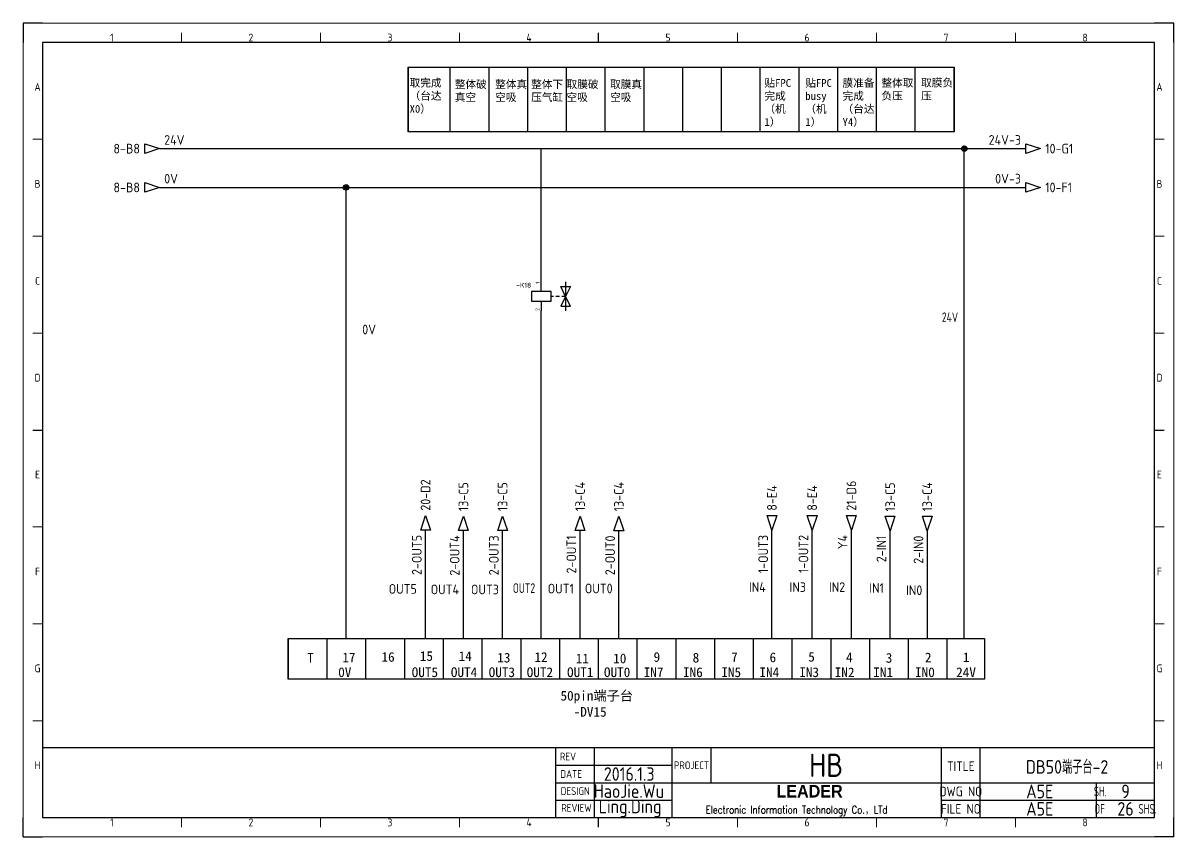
# Model space of a CAD drawing. Header units: millimetres. Extents: x -1699 to 15529, y -2130 to 61.
# Drawn here: x 3696 to 4290, y -2123 to -1703 of the extents above; entities that cross this region are included whole.
import ezdxf
from ezdxf.enums import TextEntityAlignment as Align

# ---------------------------------------------------------------- set-up
doc = ezdxf.new("R2010")
doc.units = ezdxf.units.MM
doc.header["$LTSCALE"] = 10
for name, color, linetype in [('AE_BOR', 1, 'Continuous'), ('SYMS', 7, 'Continuous'), ('TAGS', 51, 'Continuous'), ('TERMS', 123, 'Continuous'), ('WIRENO', 70, 'Continuous'), ('WIREREF', 61, 'Continuous'), ('WIREREF_DEST', 61, 'Continuous'), ('XREF', 7, 'Continuous'), ('YEL_14_THHN', 7, 'Continuous'), ('图框_标题栏属性', 1, 'Continuous'), ('图框_标题栏文字', 6, 'Continuous')]:
    doc.layers.add(name, color=color, linetype=linetype)
doc.styles.add('ACGBTS', font='ISOCP.SHX')
doc.styles.add('CCFS', font='', dxfattribs={"height": 0.7})
doc.styles.get("Standard").update_dxf_attribs({"font": 'simplex.shx', "width": 0.8, "height": 1.625, "bigfont": 'spec_bar.shx'})
doc.styles.add('sxj', font='', dxfattribs={"height": 5})
doc.styles.add('WD_IEC', font='ISOCP2.shx', dxfattribs={"height": 4, "bigfont": 'gbcbig.shx'})
doc.styles.add('工程字', font='gbenor.shx', dxfattribs={"bigfont": 'gbcbig.shx'})
doc.styles.get('CCFS').set_extended_font_data('SimSun')
doc.styles.get('sxj').set_extended_font_data('SimSun')

# ---------------------------------------------------------------- blocks, each defined once
blk = doc.blocks.new('Border')
for p, q in [((584, 410), (10, 410)), ((10, 410), (10, 10)), ((584, 10), (584, 410)), ((10, 10), (584, 10))]:
    blk.add_line(p, q)
at = {"layer": 'AE_BOR', "color": 1, "lineweight": 30}
for p, q in [((10, 420), (0, 420)), ((0, 420), (0, 410)), ((594, 420), (584, 420)), ((594, 410), (594, 420)), ((297, 410), (297, 415)), ((5, 210), (10, 210)), ((584, 210), (589, 210)), ((0, 0), (0, 10)), ((297, 5), (297, 10)), ((594, 0), (594, 10)), ((0, 0), (10, 0)), ((594, 0), (584, 0))]:
    blk.add_line(p, q, dxfattribs=at)
at = {"layer": 'AE_BOR', "color": 1, "lineweight": 15}
for p, q in [((0, 420), (594, 420)), ((0, 0), (0, 420)), ((594, 420), (594, 0)), ((81.75, 410), (81.75, 415)), ((153.5, 410), (153.5, 415)), ((225.25, 410), (225.25, 415)), ((368.75, 410), (368.75, 415)), ((440.5, 410), (440.5, 415)), ((512.25, 410), (512.25, 415)), ((10, 360), (5, 360)), ((589, 360), (584, 360)), ((10, 310), (5, 310)), ((589, 310), (584, 310)), ((10, 260), (5, 260)), ((589, 260), (584, 260)), ((10, 160), (5, 160)), ((589, 160), (584, 160)), ((10, 110), (5, 110)), ((589, 110), (584, 110)), ((10, 60), (5, 60)), ((589, 60), (584, 60)), ((81.75, 5), (81.75, 10)), ((153.5, 5), (153.5, 10)), ((225.25, 5), (225.25, 10)), ((368.75, 5), (368.75, 10)), ((440.5, 5), (440.5, 10)), ((512.25, 5), (512.25, 10)), ((594, 0), (0, 0))]:
    blk.add_line(p, q, dxfattribs=at)
at = {"layer": 'AE_BOR', "color": 1, "lineweight": 15, "style": 'ACGBTS'}
for s, p in [('1', (45.875, 412.5)), ('2', (117.625, 412.5)), ('3', (189.375, 412.5)), ('4', (261.125, 412.5)), ('5', (332.875, 412.5)), ('6', (404.625, 412.5)), ('7', (476.375, 412.5)), ('8', (548.125, 412.5)), ('A', (7.5, 387)), ('A', (586.5, 387)), ('B', (7.5, 337)), ('B', (586.5, 337)), ('C', (7.5, 287)), ('C', (586.5, 287)), ('D', (7.5, 237)), ('D', (586.5, 237)), ('E', (7.5, 187)), ('E', (586.5, 187)), ('F', (7.5, 137)), ('F', (586.5, 137)), ('G', (7.5, 87)), ('G', (586.5, 87)), ('H', (7.5, 37)), ('H', (586.5, 37)), ('1', (45.875, 7.5)), ('2', (117.625, 7.5)), ('3', (189.375, 7.5)), ('4', (261.125, 7.5)), ('5', (332.875, 7.5)), ('6', (404.625, 7.5)), ('7', (476.375, 7.5)), ('8', (548.125, 7.5))]:
    blk.add_text(s, height=4, dxfattribs=at).set_placement(p, align=Align.MIDDLE)
blk = doc.blocks.new('TITLE3')
for p, q in [((-309, 0), (-309, 36)), ((-289, 0), (-289, 36)), ((-249, 0), (-249, 36)), ((-249, 0), (-249, 36)), ((-249, 0), (-249, 36)), ((-229, 36), (-229, 27)), ((-110, 0), (-110, 36)), ((-90, 0), (-90, 36)), ((-309, 27), (-249, 27)), ((-229, 27), (-229, 18)), ((-309, 18), (-248.01, 18)), ((-249, 18), (0, 18)), ((-30, 0), (-30, 18)), ((-309, 9), (-249, 9)), ((-110, 9), (0, 9)), ((-289, 4.18), (-289, 4.18)), ((-289, 4.18), (-289, 4.18))]:
    blk.add_line(p, q)
blk.add_lwpolyline([(-309, 36), (-574, 36), (-574, 0), (-309, 0)], close=True)
blk.add_lwpolyline([(-309, 0), (0, 0), (0, 36), (-309, 36)])
at = {"insert": (-248.01, 16.87), "char_height": 5, "attachment_point": 1}
blk.add_mtext_dynamic_manual_height_columns('\\pi52.854;{\\fArial Black|b0|i0|c0|p34;\\H1.3x;LEADER\\Fsimplex,spec_bar|c134;\\H1.0769x; }\\P\\pi16.37;{\\H0.8x;Electronic Information Technology Co.\\fSimSun|b0|i0|c134|p2;，\\Fsimplex,spec_bar|c134;LTd}', width=138.0147, gutter_width=8.12, heights=[69.93], dxfattribs=at)
at = {"layer": '图框_标题栏属性', "style": '工程字'}
for tag, height, p in [('版本', 7, (-271.17, 31.5)), ('项目', 12, (-169.5, 27)), ('名称', 7, (-45.16, 26.53)), ('日期', 7, (-271.17, 22.5)), ('制图', 7, (-271.33, 13.69)), ('文件', 7, (-59.26, 13.5)), ('页数', 7, (-16.34, 13.5)), ('审核', 7, (-270.7, 4.72)), ('图号', 7, (-59.26, 4.5)), ('总数', 7, (-16.34, 4.5))]:
    blk.add_attdef(tag, text='', height=height, dxfattribs=at).set_placement(p, align=Align.MIDDLE)
at = {"layer": '图框_标题栏文字', "style": '工程字'}
for s, height, p in [('REV', 4, (-302.75, 31.5)), ('DATE', 4, (-301.08, 22.5)), ('PROJECT', 4, (-239, 27)), ('TITLE', 5, (-100, 26.53)), ('DESIGN', 4, (-299, 13.69)), ('DWG NO', 5, (-100, 13.5)), ('REVIEW', 4, (-298.37, 5.01)), ('FILE NO', 5, (-100, 4.5))]:
    blk.add_text(s, height=height, dxfattribs=at).set_placement(p, align=Align.MIDDLE_CENTER)
at = {"layer": '图框_标题栏文字', "style": '工程字', "width": 0.8}
for s, p in [('SH.            ', (-15, 13.5)), ('OF        SHS.', (-15, 4.5))]:
    blk.add_text(s, height=5, dxfattribs=at).set_placement(p, align=Align.MIDDLE_CENTER)
blk = doc.blocks.new('*U247')
blk.add_line((0, 10.56), (0, -10.56))
blk = doc.blocks.new('*U248')
at = {"color": 0, "linetype": 'ByBlock', "lineweight": -2, "transparency": 16777216}
for p in [(-340, 0), (-320, 0), (-300, 0), (-280, 0), (-260, 0), (-240, 0), (-220, 0), (-200, 0), (-180, 0), (-160, 0), (-140, 0), (-120, 0), (-100, 0), (-80, 0), (-60, 0), (-40, 0), (-20, 0), (0, 0)]:
    blk.add_blockref('*U247', p, dxfattribs=at)
blk = doc.blocks.new('WDDOT')
for radius in [0.72, 0.449, 0.223]:
    blk.add_circle((0, 0), radius)
blk = doc.blocks.new('HA1D3')
blk.add_lwpolyline([(0, 0), (-3.75, -1.25), (-3.75, 1.25)], close=True)
at = {"style": 'WD_IEC'}
for tag, p, height, flags in [('WIRENO', (1.25, 1), 2.5, 8), ('X1TERM01', (0, 0), 0.32, 1)]:
    blk.add_attdef(tag, p, '', height=height, dxfattribs=dict(at, flags=flags))
blk.add_attdef('XREF', text='', height=2.5, dxfattribs=at).set_placement((-5, 0), align=Align.MIDDLE_RIGHT)
at = {"style": 'WD_IEC', "flags": 1}
blk.add_attdef('SIGCODE', text='', height=1, dxfattribs=at).set_placement((-2.5, 1.8), align=Align.RIGHT)
at = {"style": 'WD_IEC'}
blk.add_attdef('DESC1', text='', height=2.5, dxfattribs=at).set_placement((1.25, -1), align=Align.TOP_LEFT)
blk = doc.blocks.new('WD_WNH')
at = {"linetype": 'Continuous', "style": 'WD_IEC', "width": 0.8}
blk.add_attdef('WIRENO', text='', height=2.5, dxfattribs=at).set_placement((0, 0.75), align=Align.CENTER)
at = {"style": 'WD_IEC', "flags": 1}
for tag, p in [('W08USER', (0, 0.375)), ('W04USER', (0, 0.875)), ('W05USER', (0, 0.75)), ('W09USER', (0, 0.25)), ('W03USER', (0, 1)), ('W06USER', (0, 0.625)), ('W07USER', (0, 0.5)), ('W02USER', (0, 1.125)), ('W01USER', (0, 1.25)), ('W10USER', (0, 0.125))]:
    blk.add_attdef(tag, text='', height=0.08, dxfattribs=at).set_placement(p, align=Align.CENTER)
blk = doc.blocks.new('HA1S1')
blk.add_lwpolyline([(0, 1.25), (3.75, 0), (0, -1.25)], close=True)
at = {"style": 'WD_IEC'}
for tag, height, flags, p in [('WIRENO', 2.5, 8, (-1.25, 1)), ('SIGCODE', 1, 1, (5, 1.8))]:
    blk.add_attdef(tag, text='', height=height, dxfattribs=dict(at, flags=flags)).set_placement(p, align=Align.RIGHT)
at = {"style": 'WD_IEC', "flags": 1}
blk.add_attdef('X4TERM01', (0, 0), '', height=0.32, dxfattribs=at)
at = {"style": 'WD_IEC'}
blk.add_attdef('XREF', text='', height=2.5, dxfattribs=at).set_placement((5, 0), align=Align.MIDDLE_LEFT)
blk.add_attdef('DESC1', text='', height=2.5, dxfattribs=at).set_placement((-1.25, -1), align=Align.TOP_RIGHT)
blk = doc.blocks.new('WD_WNV')
at = {"linetype": 'Continuous', "style": 'WD_IEC', "width": 0.8}
blk.add_attdef('WIRENO', text='', height=2.5, dxfattribs=at).set_placement((-1.6, 0), align=Align.MIDDLE_RIGHT)
at = {"style": 'WD_IEC', "flags": 1}
for tag, p in [('W08USER', (-1, 0.375)), ('W04USER', (-1, 0.875)), ('W05USER', (-1, 0.75)), ('W09USER', (-1, 0.25)), ('W03USER', (-1, 1)), ('W06USER', (-1, 0.625)), ('W07USER', (-1, 0.5)), ('W02USER', (-1, 1.125)), ('W01USER', (-1, 1.25)), ('W10USER', (-1, 0.125))]:
    blk.add_attdef(tag, text='', height=0.08, dxfattribs=at).set_placement(p, align=Align.CENTER)
blk = doc.blocks.new('HA1D2')
blk.add_lwpolyline([(0, 0), (-1.25, 3.75), (1.25, 3.75)], close=True)
at = {"style": 'WD_IEC'}
blk.add_attdef('XREF', text='', height=2.5, rotation=90, dxfattribs=at).set_placement((0, 5), align=Align.MIDDLE_LEFT)
at = {"style": 'WD_IEC', "flags": 1}
blk.add_attdef('SIGCODE', text='', height=1, dxfattribs=at).set_placement((-2.5, 1.8), align=Align.RIGHT)
blk.add_attdef('X8TERM01', (0, 0), '', height=0.32, dxfattribs=at)
at = {"style": 'WD_IEC', "flags": 8}
blk.add_attdef('WIRENO', text='', height=2.5, rotation=90, dxfattribs=at).set_placement((-1, -1.25), align=Align.RIGHT)
at = {"style": 'WD_IEC'}
blk.add_attdef('DESC1', text='', height=2.5, rotation=90, dxfattribs=at).set_placement((1, -1.25), align=Align.TOP_RIGHT)
blk = doc.blocks.new('HA1S2')
blk.add_lwpolyline([(0, 3.75), (1.25, 0), (-1.25, 0)], close=True)
at = {"style": 'WD_IEC'}
blk.add_attdef('XREF', text='', height=2.5, rotation=90, dxfattribs=at).set_placement((0, 5), align=Align.MIDDLE_LEFT)
at = {"style": 'WD_IEC', "flags": 1}
blk.add_attdef('SIGCODE', text='', height=1, dxfattribs=at).set_placement((-2.5, 1.8), align=Align.RIGHT)
blk.add_attdef('X8TERM01', (0, 0), '', height=0.32, dxfattribs=at)
at = {"style": 'WD_IEC', "flags": 8}
blk.add_attdef('WIRENO', text='', height=2.5, rotation=90, dxfattribs=at).set_placement((-1, -1.25), align=Align.RIGHT)
at = {"style": 'WD_IEC'}
blk.add_attdef('DESC1', text='', height=2.5, rotation=90, dxfattribs=at).set_placement((1, -1.25), align=Align.TOP_RIGHT)
blk = doc.blocks.new('VSV1')
for p, q in [((0, 2.5), (0, 7.5)), ((12.5, 7.5), (12.5, -7.5)), ((6.25, 0), (5, 0)), ((9.38, 0), (7.5, 0)), ((12.5, 0), (10, 5)), ((10, 5), (15, 5)), ((12.5, 0), (10, -5)), ((12.5, 0), (10.62, 0)), ((15, 5), (12.5, 0)), ((15, -5), (12.5, 0)), ((0, -2.5), (0, -7.5)), ((10, -5), (15, -5))]:
    blk.add_line(p, q)
blk.add_lwpolyline([(-5, 2.5), (-5, -2.5), (5, -2.5), (5, 2.5)], close=True)
at = {"style": 'WD_IEC'}
for tag, p in [('INST', (-5.25, 11.5)), ('TAG1', (-5.25, 4.5)), ('LOC', (-5.25, 8)), ('DESC1', (-5.25, -6.85)), ('DESC3', (-5.25, -13.85)), ('DESC2', (-5.25, -10.35))]:
    blk.add_attdef(tag, text='', height=2.5, dxfattribs=at).set_placement(p, align=Align.RIGHT)
blk.add_attdef('TERM01', text='', height=2, rotation=90, dxfattribs=at).set_placement((-1, 7.5), align=Align.RIGHT)
at = {"style": 'WD_IEC', "flags": 1}
for tag, p, height in [('X2TERM01', (0, 7.5), 0.32), ('X4LINK', (-5, 0), 0.32), ('X1LINK', (12.5, 0), 0.32), ('ASSYCODE', (1, -4), 1), ('FAMILY', (1, -5.5), 1), ('X8TERM02', (0, -7.5), 0.32), ('CATDESC', (1, -7), 1)]:
    blk.add_attdef(tag, p, '', height=height, dxfattribs=at)
at = {"style": 'WD_IEC', "flags": 9}
for tag, p in [('MFG', (-6, 1)), ('CAT', (-6, -1.5))]:
    blk.add_attdef(tag, text='', height=1.5, dxfattribs=at).set_placement(p, align=Align.RIGHT)
at = {"style": 'WD_IEC'}
blk.add_attdef('TERM02', (-1, -7.5), '', height=2, rotation=90, dxfattribs=at)
at = {"lineweight": 9, "style": 'WD_IEC'}
for tag, p in [('NO', (-5.5, -16.5)), ('NC', (-5.5, -20))]:
    blk.add_attdef(tag, text='', height=2.5, dxfattribs=at).set_placement(p, align=Align.TOP_RIGHT)
for tag, p in [('XREFNO', (-4, -16.5)), ('XREFNC', (-4, -20)), ('WDTAGALT', (-3.88, -23.13))]:
    blk.add_attdef(tag, text='', height=2.5, dxfattribs=at).set_placement(p, align=Align.TOP_LEFT)
blk = doc.blocks.new('*U298')
at = {"layer": 'SYMS'}
blk.add_line((0, -16.65), (0, 16.65), dxfattribs=at)
blk = doc.blocks.new('*U299')
at = {"layer": 'SYMS', "color": 0, "linetype": 'ByBlock', "lineweight": -2, "transparency": 16777216}
for p in [(0, 0), (20, 0), (40, 0), (60, 0), (80, 0), (100, 0), (120, 0), (140, 0), (160, 0), (180, 0), (200, 0), (220, 0), (240, 0), (260, 0)]:
    blk.add_blockref('*U298', p, dxfattribs=at)

msp = doc.modelspace()

# ---------------------------------------------------------------- linework, layer by layer
msp.add_lwpolyline([(3832.46, -2020.41), (4191.8, -2020.41), (4191.8, -2041.53), (3832.46, -2041.53)], close=True)
at = {"layer": 'SYMS'}
msp.add_line((3894.41, -1725.75), (3894.41, -1759.06), dxfattribs=at)
msp.add_lwpolyline([(3894.41, -1725.75), (4176.13, -1725.75), (4176.13, -1759.06), (3894.41, -1759.06)], close=True, dxfattribs=at)
at = {"layer": 'YEL_14_THHN'}
for p, q in [((3765.98, -1767.72), (4213.16, -1767.72)), ((3963.12, -1836.42), (3963.12, -1767.72)), ((4181.42, -2020.41), (4181.42, -1767.72)), ((3765.98, -1787.72), (4213.16, -1787.72)), ((3862.36, -2020.41), (3862.36, -1787.72)), ((3963.12, -2020.41), (3963.12, -1851.42)), ((3903.36, -2020.41), (3903.36, -1964.53)), ((3922.91, -2020.41), (3922.91, -1964.77)), ((3943.12, -2020.41), (3943.12, -1964.77)), ((3983.12, -2020.41), (3983.12, -1964.79)), ((4003.12, -2020.41), (4003.12, -1964.84)), ((4082.14, -2020.41), (4082.14, -1964.53)), ((4102.9, -2020.41), (4102.9, -1964.53)), ((4123.12, -2020.41), (4123.12, -1964.53)), ((4143.12, -2020.41), (4143.12, -1964.9)), ((4162.26, -1964.9), (4162.26, -2020.48))]:
    msp.add_line(p, q, dxfattribs=at)

# ---------------------------------------------------------------- block references
msp.add_blockref('*U248', (4172.46, -2030.97))
ref = msp.add_blockref('TITLE3', (4279.62, -2112.89))
ref.add_attrib('总数', '26', dxfattribs={"layer": '图框_标题栏属性', "height": 7, "style": '工程字'}).set_placement((4264.62, -2108.39), align=Align.MIDDLE)
ref.add_attrib('页数', '9', dxfattribs={"layer": '图框_标题栏属性', "height": 7, "style": '工程字'}).set_placement((4264.62, -2099.39), align=Align.MIDDLE)
ref.add_attrib('文件', 'A5E', dxfattribs={"layer": '图框_标题栏属性', "height": 7, "style": '工程字'}).set_placement((4220.37, -2099.39), align=Align.MIDDLE)
ref.add_attrib('图号', 'A5E', dxfattribs={"layer": '图框_标题栏属性', "height": 7, "style": '工程字'}).set_placement((4220.37, -2108.39), align=Align.MIDDLE)
ref.add_attrib('名称', 'DB50端子台-2', dxfattribs={"layer": '图框_标题栏属性', "height": 7, "style": '工程字'}).set_placement((4234.46, -2086.36), align=Align.MIDDLE)
ref.add_attrib('项目', 'HB', dxfattribs={"layer": '图框_标题栏属性', "height": 12, "style": '工程字'}).set_placement((4110.12, -2085.89), align=Align.MIDDLE)
ref.add_attrib('审核', 'Ling.Ding', dxfattribs={"layer": '图框_标题栏属性', "height": 7, "style": '工程字'}).set_placement((4008.92, -2108.17), align=Align.MIDDLE)
ref.add_attrib('制图', 'HaoJie.Wu', dxfattribs={"layer": '图框_标题栏属性', "height": 7, "style": '工程字'}).set_placement((4008.3, -2099.2), align=Align.MIDDLE)
ref.add_attrib('日期', '2016.1.3', dxfattribs={"layer": '图框_标题栏属性', "height": 7, "style": '工程字'}).set_placement((4008.46, -2090.39), align=Align.MIDDLE)
at = {"layer": 'AE_BOR'}
msp.add_blockref('Border', (3695.62, -2122.89), dxfattribs=at)
at = {"layer": 'SYMS'}
msp.add_blockref('*U299', (3916.13, -1742.4), dxfattribs=at)
ref = msp.add_blockref('HA1D3', (3765.98, -1767.72), dxfattribs=dict(at, xscale=2, yscale=2, zscale=2))
ref.add_attrib('XREF', '8-B8', dxfattribs={"layer": 'XREF', "height": 5, "style": 'WD_IEC'}).set_placement((3755.98, -1767.72), align=Align.MIDDLE_RIGHT)
ref.add_attrib('WIRENO', '24V', (3768.48, -1765.72), dxfattribs={"layer": 'WIREREF_DEST', "height": 5, "style": 'WD_IEC', "flags": 8})
ref = msp.add_blockref('HA1S1', (4213.16, -1767.72), dxfattribs=dict(at, xscale=2, yscale=2, zscale=2))
ref.add_attrib('XREF', '10-G1', dxfattribs={"layer": 'XREF', "height": 5, "style": 'WD_IEC'}).set_placement((4223.16, -1767.72), align=Align.MIDDLE_LEFT)
ref.add_attrib('WIRENO', '24V-3', dxfattribs={"layer": 'WIREREF', "height": 5, "style": 'WD_IEC', "flags": 8}).set_placement((4210.66, -1765.72), align=Align.RIGHT)
at = {"layer": 'SYMS', "xscale": 2, "yscale": 2, "zscale": 2}
for p in [(4181.42, -1767.72), (3862.36, -1787.72)]:
    msp.add_blockref('WDDOT', p, dxfattribs=at)
at = {"layer": 'SYMS'}
ref = msp.add_blockref('HA1D3', (3765.98, -1787.72), dxfattribs=dict(at, xscale=2, yscale=2, zscale=2))
ref.add_attrib('XREF', '8-B8', dxfattribs={"layer": 'XREF', "height": 5, "style": 'WD_IEC'}).set_placement((3755.98, -1787.72), align=Align.MIDDLE_RIGHT)
ref.add_attrib('WIRENO', '0V', (3768.48, -1785.72), dxfattribs={"layer": 'WIREREF_DEST', "height": 5, "style": 'WD_IEC', "flags": 8})
ref = msp.add_blockref('HA1S1', (4213.16, -1787.72), dxfattribs=dict(at, xscale=2, yscale=2, zscale=2))
ref.add_attrib('XREF', '10-F1', dxfattribs={"layer": 'XREF', "height": 5, "style": 'WD_IEC'}).set_placement((4223.16, -1787.72), align=Align.MIDDLE_LEFT)
ref.add_attrib('WIRENO', '0V-3', dxfattribs={"layer": 'WIREREF', "height": 5, "style": 'WD_IEC', "flags": 8}).set_placement((4210.66, -1785.72), align=Align.RIGHT)
ref = msp.add_blockref('VSV1', (3963.12, -1843.92), dxfattribs=at)
ref.add_attrib('TERM02', '2', (3962.12, -1851.42), dxfattribs={"layer": 'TERMS', "height": 2, "rotation": 90, "style": 'WD_IEC'})
ref.add_attrib('TERM01', '1', dxfattribs={"layer": 'TERMS', "height": 2, "rotation": 90, "style": 'WD_IEC'}).set_placement((3962.12, -1836.42), align=Align.RIGHT)
ref.add_attrib('TAG1', '-K18', dxfattribs={"layer": 'TAGS', "height": 2.5, "style": 'WD_IEC'}).set_placement((3957.87, -1839.42), align=Align.RIGHT)
ref = msp.add_blockref('HA1S2', (3903.36, -1964.53), dxfattribs=dict(at, xscale=2, yscale=2, zscale=2))
ref.add_attrib('XREF', '20-D2', dxfattribs={"layer": 'XREF', "height": 5, "rotation": 90, "style": 'WD_IEC'}).set_placement((3903.36, -1954.53), align=Align.MIDDLE_LEFT)
ref.add_attrib('WIRENO', '2-OUT5', dxfattribs={"layer": 'WIREREF', "height": 5, "rotation": 90, "style": 'WD_IEC', "flags": 8}).set_placement((3901.36, -1967.03), align=Align.RIGHT)
ref = msp.add_blockref('HA1S2', (3922.91, -1964.77), dxfattribs=dict(at, xscale=2, yscale=2, zscale=2))
ref.add_attrib('XREF', '13-C5', dxfattribs={"layer": 'XREF', "height": 5, "rotation": 90, "style": 'WD_IEC'}).set_placement((3922.91, -1954.77), align=Align.MIDDLE_LEFT)
ref.add_attrib('WIRENO', '2-OUT4', dxfattribs={"layer": 'WIREREF', "height": 5, "rotation": 90, "style": 'WD_IEC', "flags": 8}).set_placement((3920.91, -1967.27), align=Align.RIGHT)
ref = msp.add_blockref('HA1S2', (3943.12, -1964.77), dxfattribs=dict(at, xscale=2, yscale=2, zscale=2))
ref.add_attrib('XREF', '13-C5', dxfattribs={"layer": 'XREF', "height": 5, "rotation": 90, "style": 'WD_IEC'}).set_placement((3943.12, -1954.77), align=Align.MIDDLE_LEFT)
ref.add_attrib('WIRENO', '2-OUT3', dxfattribs={"layer": 'WIREREF', "height": 5, "rotation": 90, "style": 'WD_IEC', "flags": 8}).set_placement((3941.12, -1967.27), align=Align.RIGHT)
ref = msp.add_blockref('HA1S2', (3983.12, -1964.79), dxfattribs=dict(at, xscale=2, yscale=2, zscale=2))
ref.add_attrib('XREF', '13-C4', dxfattribs={"layer": 'XREF', "height": 5, "rotation": 90, "style": 'WD_IEC'}).set_placement((3983.12, -1954.79), align=Align.MIDDLE_LEFT)
ref.add_attrib('WIRENO', '2-OUT1', dxfattribs={"layer": 'WIREREF', "height": 5, "rotation": 90, "style": 'WD_IEC', "flags": 8}).set_placement((3981.12, -1967.29), align=Align.RIGHT)
ref = msp.add_blockref('HA1S2', (4003.12, -1964.84), dxfattribs=dict(at, xscale=2, yscale=2, zscale=2))
ref.add_attrib('XREF', '13-C4', dxfattribs={"layer": 'XREF', "height": 5, "rotation": 90, "style": 'WD_IEC'}).set_placement((4003.12, -1954.84), align=Align.MIDDLE_LEFT)
ref.add_attrib('WIRENO', '2-OUT0', dxfattribs={"layer": 'WIREREF', "height": 5, "rotation": 90, "style": 'WD_IEC', "flags": 8}).set_placement((4001.12, -1967.34), align=Align.RIGHT)
ref = msp.add_blockref('HA1D2', (4082.14, -1964.53), dxfattribs=dict(at, xscale=2, yscale=2, zscale=2))
ref.add_attrib('XREF', '8-E4', dxfattribs={"layer": 'XREF', "height": 5, "rotation": 90, "style": 'WD_IEC'}).set_placement((4082.14, -1954.53), align=Align.MIDDLE_LEFT)
ref.add_attrib('WIRENO', '1-OUT3', dxfattribs={"layer": 'WIREREF_DEST', "height": 5, "rotation": 90, "style": 'WD_IEC', "flags": 8}).set_placement((4080.14, -1967.03), align=Align.RIGHT)
ref = msp.add_blockref('HA1D2', (4102.9, -1964.53), dxfattribs=dict(at, xscale=2, yscale=2, zscale=2))
ref.add_attrib('XREF', '8-E4', dxfattribs={"layer": 'XREF', "height": 5, "rotation": 90, "style": 'WD_IEC'}).set_placement((4102.9, -1954.53), align=Align.MIDDLE_LEFT)
ref.add_attrib('WIRENO', '1-OUT2', dxfattribs={"layer": 'WIREREF_DEST', "height": 5, "rotation": 90, "style": 'WD_IEC', "flags": 8}).set_placement((4100.9, -1967.03), align=Align.RIGHT)
ref = msp.add_blockref('HA1D2', (4123.12, -1964.53), dxfattribs=dict(at, xscale=2, yscale=2, zscale=2))
ref.add_attrib('XREF', '21-D6', dxfattribs={"layer": 'XREF', "height": 5, "rotation": 90, "style": 'WD_IEC'}).set_placement((4123.12, -1954.53), align=Align.MIDDLE_LEFT)
ref.add_attrib('WIRENO', 'Y4', dxfattribs={"layer": 'WIREREF_DEST', "height": 5, "rotation": 90, "style": 'WD_IEC', "flags": 8}).set_placement((4121.12, -1967.03), align=Align.RIGHT)
ref = msp.add_blockref('HA1D2', (4143.12, -1964.9), dxfattribs=dict(at, xscale=2, yscale=2, zscale=2))
ref.add_attrib('XREF', '13-C5', dxfattribs={"layer": 'XREF', "height": 5, "rotation": 90, "style": 'WD_IEC'}).set_placement((4143.12, -1954.9), align=Align.MIDDLE_LEFT)
ref.add_attrib('WIRENO', '2-IN1', dxfattribs={"layer": 'WIREREF_DEST', "height": 5, "rotation": 90, "style": 'WD_IEC', "flags": 8}).set_placement((4141.12, -1967.4), align=Align.RIGHT)
ref = msp.add_blockref('HA1D2', (4162.26, -1964.9), dxfattribs=dict(at, xscale=2, yscale=2, zscale=2))
ref.add_attrib('XREF', '13-C4', dxfattribs={"layer": 'XREF', "height": 5, "rotation": 90, "style": 'WD_IEC'}).set_placement((4162.26, -1954.9), align=Align.MIDDLE_LEFT)
ref.add_attrib('WIRENO', '2-IN0', dxfattribs={"layer": 'WIREREF_DEST', "height": 5, "rotation": 90, "style": 'WD_IEC', "flags": 8}).set_placement((4160.26, -1967.4), align=Align.RIGHT)
at = {"layer": 'WIRENO'}
ref = msp.add_blockref('WD_WNV', (4181.42, -1854.72), dxfattribs=dict(at, xscale=2, yscale=2, zscale=2))
ref.add_attrib('WIRENO', '24V', dxfattribs={"linetype": 'Continuous', "height": 5, "style": 'WD_IEC', "width": 0.8}).set_placement((4178.22, -1854.72), align=Align.MIDDLE_RIGHT)
ref = msp.add_blockref('WD_WNH', (3989.57, -1787.72), dxfattribs=dict(at, xscale=2, yscale=2, zscale=2))
ref.add_attrib('WIRENO', '0V', dxfattribs={"linetype": 'Continuous', "height": 5, "style": 'WD_IEC'}).set_placement((3874.24, -1863.53), align=Align.CENTER)
ref = msp.add_blockref('WD_WNV', (3903.36, -1992.47), dxfattribs=dict(at, xscale=2, yscale=2, zscale=2))
ref.add_attrib('WIRENO', 'OUT5', dxfattribs={"linetype": 'Continuous', "height": 5, "style": 'WD_IEC'}).set_placement((3898.89, -1994.9), align=Align.MIDDLE_RIGHT)
ref = msp.add_blockref('WD_WNV', (3922.91, -1954.49), dxfattribs=dict(at, xscale=2, yscale=2, zscale=2))
ref.add_attrib('WIRENO', 'OUT4', dxfattribs={"linetype": 'Continuous', "height": 5, "style": 'WD_IEC'}).set_placement((3920.66, -1995.15), align=Align.MIDDLE_RIGHT)
ref = msp.add_blockref('WD_WNV', (3943.12, -1954.76), dxfattribs=dict(at, xscale=2, yscale=2, zscale=2))
ref.add_attrib('WIRENO', 'OUT3', dxfattribs={"linetype": 'Continuous', "height": 5, "style": 'WD_IEC'}).set_placement((3941.22, -1995.18), align=Align.MIDDLE_RIGHT)
ref = msp.add_blockref('WD_WNV', (3963.12, -1935.92), dxfattribs=dict(at, xscale=2, yscale=2, zscale=2))
ref.add_attrib('WIRENO', 'OUT2', dxfattribs={"linetype": 'Continuous', "height": 5, "style": 'WD_IEC', "width": 0.8}).set_placement((3959.92, -1994.48), align=Align.MIDDLE_RIGHT)
ref = msp.add_blockref('WD_WNV', (3983.12, -1992.6), dxfattribs=dict(at, xscale=2, yscale=2, zscale=2))
ref.add_attrib('WIRENO', 'OUT1', dxfattribs={"linetype": 'Continuous', "height": 5, "style": 'WD_IEC'}).set_placement((3979.92, -1994.74), align=Align.MIDDLE_RIGHT)
ref = msp.add_blockref('WD_WNV', (4003.12, -1947.55), dxfattribs=dict(at, xscale=2, yscale=2, zscale=2))
ref.add_attrib('WIRENO', 'OUT0', dxfattribs={"linetype": 'Continuous', "height": 5, "style": 'WD_IEC'}).set_placement((3999.92, -1994.67), align=Align.MIDDLE_RIGHT)
ref = msp.add_blockref('WD_WNV', (4082.14, -1987.7), dxfattribs=dict(at, xscale=2, yscale=2, zscale=2))
ref.add_attrib('WIRENO', 'IN4', dxfattribs={"linetype": 'Continuous', "height": 5, "style": 'WD_IEC'}).set_placement((4078.94, -1993.96), align=Align.MIDDLE_RIGHT)
ref = msp.add_blockref('WD_WNV', (4102.9, -1987.7), dxfattribs=dict(at, xscale=2, yscale=2, zscale=2))
ref.add_attrib('WIRENO', 'IN3', dxfattribs={"linetype": 'Continuous', "height": 5, "style": 'WD_IEC'}).set_placement((4099.7, -1993.96), align=Align.MIDDLE_RIGHT)
ref = msp.add_blockref('WD_WNV', (4123.12, -1987.7), dxfattribs=dict(at, xscale=2, yscale=2, zscale=2))
ref.add_attrib('WIRENO', 'IN2', dxfattribs={"linetype": 'Continuous', "height": 5, "style": 'WD_IEC'}).set_placement((4119.92, -1993.96), align=Align.MIDDLE_RIGHT)
ref = msp.add_blockref('WD_WNV', (4143.12, -1992.65), dxfattribs=dict(at, xscale=2, yscale=2, zscale=2))
ref.add_attrib('WIRENO', 'IN1', dxfattribs={"linetype": 'Continuous', "height": 5, "style": 'WD_IEC'}).set_placement((4139.92, -1994.43), align=Align.MIDDLE_RIGHT)
ref = msp.add_blockref('WD_WNV', (4162.93, -1987.83), dxfattribs=dict(at, xscale=2, yscale=2, zscale=2))
ref.add_attrib('WIRENO', 'IN0', dxfattribs={"linetype": 'Continuous', "height": 5, "style": 'WD_IEC'}).set_placement((4159.73, -1995.59), align=Align.MIDDLE_RIGHT)

# ---------------------------------------------------------------- texts
for s, width, gutter_width, insert, char_height, attachment_point, style in [('T', 11.5414, 3.5, (3842.28, -2027.98), 4.99, 1, 'CCFS'), ('17', 11.5414, 3.5, (3860.41, -2027.77), 4.991, 1, 'CCFS'), ('16', 11.5414, 3.5, (3880.63, -2027.48), 4.991, 1, 'CCFS'), ('15', 11.5414, 3.5, (3900.42, -2027.02), 4.991, 1, 'CCFS'), ('14', 11.5414, 3.5, (3920.44, -2027.1), 4.991, 1, 'CCFS'), ('13', 11.5414, 3.5, (3940.38, -2027.86), 4.991, 1, 'CCFS'), ('12', 11.5414, 3.5, (3959.57, -2027.57), 4.991, 1, 'CCFS'), ('11', 11.5414, 3.5, (3980.86, -2028.31), 4.991, 1, 'CCFS'), ('10', 11.5414, 3.5, (4000.21, -2028.25), 4.991, 1, 'CCFS'), ('9', 11.5414, 3.5, (4021.05, -2027.51), 4.99, 1, 'CCFS'), ('8', 11.5414, 3.5, (4041.21, -2027.86), 4.99, 1, 'CCFS'), ('7', 11.5414, 3.5, (4061.13, -2027.57), 4.99, 1, 'CCFS'), ('6', 11.5414, 3.5, (4080.91, -2027.7), 4.99, 1, 'CCFS'), ('5', 11.5414, 3.5, (4100.88, -2027.39), 4.99, 1, 'CCFS'), ('4', 11.5414, 3.5, (4120.4, -2027.7), 4.99, 1, 'CCFS'), ('3', 11.5414, 3.5, (4140.87, -2027.99), 4.99, 1, 'CCFS'), ('2', 11.5414, 3.5, (4161.08, -2027.77), 4.99, 1, 'CCFS'), ('1', 11.5414, 3.5, (4180.69, -2027.69), 4.99, 1, 'CCFS'), ('0V', 11.5414, 3.5, (3858.29, -2037.92), 5, 4, 'CCFS'), ('OUT5', 11.5414, 3.5, (3896.21, -2037.92), 5, 4, 'CCFS'), ('OUT4', 11.5414, 3.5, (3916.42, -2037.92), 5, 4, 'CCFS'), ('OUT3', 11.5414, 3.5, (3935.94, -2037.92), 5, 4, 'CCFS'), ('OUT2', 11.5414, 3.5, (3955.57, -2037.92), 5, 4, 'CCFS'), ('OUT1', 11.5414, 3.5, (3976.38, -2037.92), 5, 4, 'CCFS'), ('OUT0', 11.5414, 3.5, (3995.43, -2037.92), 5, 4, 'CCFS'), ('IN7', 11.5414, 3.5, (4015.95, -2037.92), 5, 4, 'CCFS'), ('IN6', 11.5414, 3.5, (4036.23, -2037.92), 5, 4, 'CCFS'), ('IN5', 11.5414, 3.5, (4056.01, -2037.92), 5, 4, 'CCFS'), ('IN4', 11.5414, 3.5, (4075.69, -2037.92), 5, 4, 'CCFS'), ('IN3', 11.5414, 3.5, (4096.23, -2037.92), 5, 4, 'CCFS'), ('IN2', 11.5414, 3.5, (4114.55, -2037.92), 5, 4, 'CCFS'), ('IN1', 11.5414, 3.5, (4134.41, -2037.92), 5, 4, 'CCFS'), ('IN0', 11.5414, 3.5, (4155.99, -2037.92), 5, 4, 'CCFS'), ('24V', 11.5414, 3.5, (4177.2, -2037.92), 5, 4, 'CCFS'), ('50pin端子台\\P  -DV15', 47.4285, 25, (3973, -2047.49), 5, 1, 'sxj')]:
    msp.add_mtext_dynamic_manual_height_columns(s, width=width, gutter_width=gutter_width, heights=[0], dxfattribs=dict(insert=insert, char_height=char_height, attachment_point=attachment_point, style=style))
at = {"layer": 'SYMS', "attachment_point": 1, "style": 'CCFS'}
for s, width, heights, insert, char_height in [('\\P取完成（台达X0）', 17.3119, [28.12], (3895.15, -1725.03), 4.024), ('\\P整体破真空', 17.3119, [28.12], (3918.46, -1725.75), 4.024), ('\\P整体真空吸', 17.3119, [28.12], (3939.32, -1725.75), 4.024), ('\\P整体下压气缸', 17.3119, [28.12], (3957.89, -1725.75), 4.024), ('\\P取膜破空吸', 17.3119, [28.12], (3976.13, -1725.75), 4.024), ('\\P取膜真空吸', 17.3119, [28.12], (3998.61, -1725.75), 4.024), ('\\P贴FPC\\P完成（机1）', 17.3119, [28.12], (4078.28, -1725.09), 4.024), ('\\P贴FPC\\Pbusy\\P（机1）', 17.3119, [28.12], (4099.37, -1725.11), 4.024), ('\\P膜准备完成（台达Y4）', 18.7273, [33.95], (4118.6, -1725.11), 4.0235), ('\\P整体取负压', 17.3119, [28.12], (4138.66, -1725.01), 4.024), ('\\P取膜负压', 17.3119, [28.12], (4159.14, -1724.96), 4.024)]:
    msp.add_mtext_dynamic_manual_height_columns(s, width=width, gutter_width=0, heights=heights, dxfattribs=dict(at, insert=insert, char_height=char_height))

doc.saveas('drawing.dxf')
